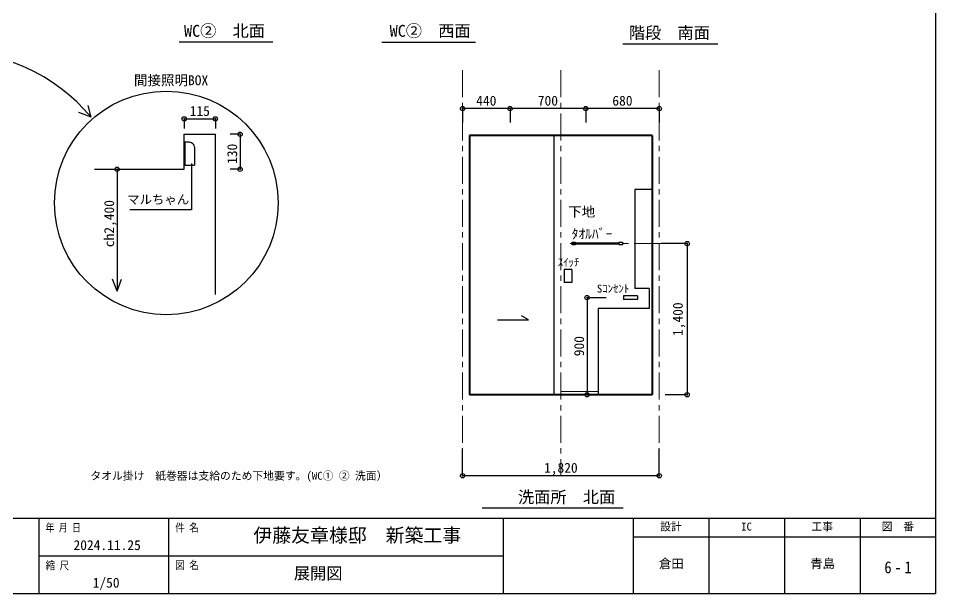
# Model space of a CAD drawing. Units: millimetres at full size, sheet at 1:50, with parts at 1:20. Extents: x -31113 to 29332, y -20209 to 31249.
# Drawn here: x 1240 to 9730, y -7239 to -1911 of the extents above; entities that cross this region are included whole.
import ezdxf
from ezdxf.enums import TextEntityAlignment as Align

# ---------------------------------------------------------------- set-up
doc = ezdxf.new("R2010")
doc.units = ezdxf.units.MM
doc.header["$LTSCALE"] = 50
doc.header["$PDMODE"] = 32
doc.header["$PDSIZE"] = 40
doc.linetypes.add('CHAIN1', pattern=[8, 5, -1, 1, -1])
for name, color, linetype, lineweight in [('B-1_通り芯・通り番号', 1, 'CHAIN1', 18), ('B-3_仕上線(黄)', 3, 'Continuous', 40), ('B-6_住宅設備・造作', 1, 'Continuous', 18), ('B-A_文字', 7, 'Continuous', 25), ('B-F_寸法・方位', 7, 'Continuous', 25), ('E-A_Layer234', 7, 'Continuous', 25), ('E-F_Layer239', 7, 'Continuous', 25), ('F-F_図面枠（共通）', 7, 'Continuous', 25)]:
    doc.layers.add(name, color=color, linetype=linetype, lineweight=lineweight)
doc.layers.add('F-8_図名（電気）', color=3, linetype='Continuous')
doc.styles.add('ＭＳ ゴシック', font='')
doc.styles.get('ＭＳ ゴシック').set_extended_font_data('MS Gothic')

msp = doc.modelspace()

# ---------------------------------------------------------------- linework, layer by layer
at = {"layer": 'B-1_通り芯・通り番号'}
for p, q in [((5351.24, -2391.96), (5351.24, -6146.71)), ((6261.24, -2391.96), (6261.24, -6146.71)), ((7171.24, -2391.96), (7171.24, -6146.71)), ((7188.06, -3996.71), (6346.24, -3996.71))]:
    msp.add_line(p, q, dxfattribs=at)
at = {"layer": 'B-3_仕上線(黄)'}
for p, q in [((7106.24, -2996.71), (5416.24, -2996.71)), ((5416.24, -2996.71), (5416.24, -5396.71)), ((7106.24, -2996.71), (7106.24, -5396.71)), ((7106.24, -5396.71), (5416.24, -5396.71))]:
    msp.add_line(p, q, dxfattribs=at)
at = {"layer": 'B-6_住宅設備・造作', "color": 7, "lineweight": 25}
for p, q in [((6196.24, -2996.71), (6196.24, -5396.71)), ((6361.24, -4236.71), (6361.24, -4356.71)), ((6361.24, -4356.71), (6291.24, -4356.71)), ((7076.76, -4412.71), (6946.24, -4412.71))]:
    msp.add_line(p, q, dxfattribs=at)
for points in [[(7106.24, -3496.71), (6946.24, -3496.71), (6946.24, -4412.71)], [(6361.24, -4236.71), (6291.24, -4236.71), (6291.24, -4356.71)], [(7076.76, -4412.71), (7076.76, -4596.71), (6606.24, -4596.71), (6606.24, -5396.71)], [(5674.22, -4703.69), (5960.2, -4703.69), (5896.12, -4666.69)]]:
    msp.add_lwpolyline(points, dxfattribs=at)
at = {"layer": 'B-A_文字'}
for p, q in [((6802.08, -3991.71), (6394.08, -3991.71)), ((6802.08, -4001.71), (6394.08, -4001.71))]:
    msp.add_line(p, q, dxfattribs=at)
at = {"layer": 'B-A_文字', "color": 1, "lineweight": 18}
msp.add_line((6606.24, -5366.71), (6261.24, -5366.71), dxfattribs=at)
at = {"layer": 'B-A_文字'}
for points in [[(6394.08, -4008.71), (6364.08, -4008.71), (6364.08, -3984.71), (6394.08, -3984.71)], [(6832.08, -4008.71), (6802.08, -4008.71), (6802.08, -3984.71), (6832.08, -3984.71)]]:
    msp.add_lwpolyline(points, close=True, dxfattribs=at)
at = {"layer": 'B-F_寸法・方位'}
for p, q in [((3596.31, -2130.56), (2727.1, -2130.56)), ((4603.25, -2130.56), (5472.46, -2130.56)), ((7713.31, -2148.5), (6835.08, -2148.5)), ((5791.24, -2746.67), (5351.24, -2746.67)), ((5351.24, -2746.67), (5351.24, -2874.54)), ((6491.24, -2746.67), (5791.24, -2746.67)), ((5791.24, -2746.67), (5791.24, -2874.54)), ((7171.24, -2746.67), (6491.24, -2746.67)), ((6491.24, -2746.67), (6491.24, -2874.54)), ((7171.24, -2746.67), (7171.24, -2874.54)), ((7429.87, -3996.71), (7188.06, -3996.71)), ((7429.87, -3996.71), (7429.87, -5396.71)), ((6502.97, -4496.71), (6502.97, -5396.71)), ((6502.97, -4496.71), (6681.05, -4496.71)), ((6841.24, -4479.21), (6841.24, -4514.21)), ((6971.24, -4479.21), (6841.24, -4479.21)), ((6971.24, -4479.21), (6971.24, -4514.21)), ((6971.24, -4514.21), (6841.24, -4514.21)), ((6502.97, -5396.71), (6564.9, -5396.71)), ((7429.87, -5396.71), (7225.49, -5396.71)), ((5351.24, -6146.71), (5351.24, -5896.71)), ((7171.24, -6146.71), (7171.24, -5896.71)), ((7171.24, -6146.71), (5351.24, -6146.71)), ((6837.07, -6448.5), (5532.6, -6448.5))]:
    msp.add_line(p, q, dxfattribs=at)
for p in [(5351.24, -2746.67), (5791.24, -2746.67), (6491.24, -2746.67), (7171.24, -2746.67), (7429.87, -3996.71), (6502.97, -4496.71), (6502.97, -5396.71), (7429.87, -5396.71), (5351.24, -6146.71), (7171.24, -6146.71)]:
    msp.add_point(p, dxfattribs=at)
at = {"layer": 'E-A_Layer234'}
for p, q in [((2775.6, -2983.97), (3063.1, -2983.97)), ((2775.6, -3308.97), (2775.6, -2983.97)), ((3063.1, -4468.05), (3063.1, -2983.97)), ((2781.81, -3058.97), (2781.81, -3271.47)), ((2824.31, -3058.97), (2781.81, -3058.97)), ((2869.31, -3103.97), (2869.31, -3271.47)), ((1945.52, -3308.97), (2775.6, -3308.97)), ((2781.81, -3271.47), (2869.31, -3271.47)), ((2842.93, -3254.14), (2849.06, -3277.03)), ((2153.68, -4438.67), (2111.47, -4324.83)), ((2153.68, -4438.67), (2195.89, -4324.83))]:
    msp.add_line(p, q, dxfattribs=at)
msp.add_lwpolyline([(2842.93, -3254.14), (2842.93, -3683.09), (2270.19, -3683.09)], dxfattribs=at)
msp.add_arc((2824.31, -3103.97), 45, 0, 90, dxfattribs=at)
at = {"layer": 'E-F_Layer239'}
for p, q in [((1912.45, -2827.25), (1799.51, -2782.17)), ((1912.45, -2827.25), (1885.3, -2717.47)), ((2775.6, -2841.68), (3063.1, -2841.68)), ((2775.6, -2841.68), (2775.6, -2932.41)), ((3063.1, -2841.68), (3063.1, -2932.41)), ((3292.38, -2983.97), (3198.99, -2983.97)), ((3292.38, -2983.97), (3292.38, -3308.97)), ((2153.68, -3308.97), (2153.68, -4438.67)), ((3292.38, -3308.97), (3198.99, -3308.97))]:
    msp.add_line(p, q, dxfattribs=at)
msp.add_circle((2609.28, -3620.1), 1035.29, dxfattribs=at)
msp.add_arc((628.9, -3888.51), 1665.46, 39.58447, 145.46741, dxfattribs=at)
for p in [(2775.6, -2841.68), (3063.1, -2841.68), (3292.38, -2983.97), (2153.68, -3308.97), (3292.38, -3308.97)]:
    msp.add_point(p, dxfattribs=at)
at = {"layer": 'F-F_図面枠（共通）'}
for p, q in [((9729.73, -6187.34), (9729.73, -7239.08)), ((-10070.27, -6539.08), (9729.73, -6539.08)), ((1429.73, -6539.08), (1429.73, -7239.08)), ((2629.73, -6539.08), (2629.73, -7239.08)), ((5727.18, -6539.08), (5727.18, -7239.08)), ((6929.73, -6539.08), (6929.73, -7239.08)), ((7629.73, -6539.08), (7629.73, -7239.08)), ((8329.73, -6539.08), (8329.73, -7239.08)), ((9029.73, -6539.08), (9029.73, -7239.08)), ((6929.73, -6714.08), (9729.73, -6714.08)), ((1429.73, -6889.08), (5727.18, -6889.08)), ((-10070.27, -7239.08), (9729.73, -7239.08)), ((-10070.27, -7239.08), (9729.73, -7239.08))]:
    msp.add_line(p, q, dxfattribs=at)
msp.add_lwpolyline([(-10070.27, 6560.92), (9729.73, 6560.92), (9729.73, -7239.08)], dxfattribs=at)

# ---------------------------------------------------------------- texts
at = {"layer": 'B-A_文字', "style": 'ＭＳ ゴシック'}
for s, height, p in [('WC②\u3000北面', 110, (2773.12, -2114.59)), ('WC②\u3000西面', 110, (4676.43, -2114.59)), ('階段\u3000南面', 110, (6890.13, -2132.52)), ('間接照明BOX', 91.64, (2309.83, -2557.64)), ('下地', 91.64, (6328.84, -3775.42)), ('ﾀｵﾙﾊﾞｰ', 91.64, (6361.08, -3979.31)), ('ｽｲｯﾁ', 73.31, (6232.06, -4228.62)), ('Sｺﾝｾﾝﾄ', 73.31, (6594.22, -4472.63)), ('洗面所\u3000北面', 110, (5863.88, -6432.52))]:
    msp.add_text(s, height=height, dxfattribs=at).set_placement(p, align=Align.BOTTOM_LEFT)
at = {"layer": 'B-A_文字', "color": 6, "style": 'ＭＳ ゴシック'}
msp.add_text('タオル掛け\u3000紙巻器は支給のため下地要す。(WC① ② 洗面）', height=73.31, dxfattribs=at).set_placement((1906.51, -6206.11), align=Align.BOTTOM_LEFT)
at = {"layer": 'B-F_寸法・方位', "style": 'ＭＳ ゴシック'}
for s, p in [('440', (5477.49, -2746.67)), ('700', (6047.49, -2746.67)), ('680', (6737.49, -2746.67)), ('1,820', (6104.99, -6146.71))]:
    msp.add_text(s, height=91.64, dxfattribs=at).set_placement(p, align=Align.BOTTOM_LEFT)
for s, p in [('1,400', (7416.88, -4852.96)), ('900', (6502.97, -5040.46))]:
    msp.add_text(s, height=91.64, rotation=90, dxfattribs=at).set_placement(p, align=Align.BOTTOM_LEFT)
at = {"layer": 'E-A_Layer234', "style": 'ＭＳ ゴシック'}
msp.add_text('マルちゃん', height=84.31, dxfattribs=at).set_placement((2246.73, -3655.85), align=Align.BOTTOM_LEFT)
at = {"layer": 'E-F_Layer239', "style": 'ＭＳ ゴシック'}
msp.add_text('115', height=91.64, dxfattribs=at).set_placement((2825.6, -2841.68), align=Align.BOTTOM_LEFT)
for s, p in [('130', (3292.38, -3258.97)), ('ch2,400', (2153.68, -4030.07))]:
    msp.add_text(s, height=91.64, rotation=90, dxfattribs=at).set_placement(p, align=Align.BOTTOM_LEFT)
at = {"layer": 'F-8_図名（電気）', "style": 'ＭＳ ゴシック'}
for s, height, p in [('2024.11.25', 91.64, (1750.12, -6862.68)), ('展開図', 110, (3789.68, -7139.08))]:
    msp.add_text(s, height=height, dxfattribs=at).set_placement(p, align=Align.BOTTOM_LEFT)
at = {"layer": 'F-8_図名（電気）', "insert": (9254.73, -7051.58), "char_height": 110, "attachment_point": 7, "style": 'ＭＳ ゴシック'}
msp.add_mtext('\\T1.38;\\W0.9;6-1', dxfattribs=at)
at = {"layer": 'F-F_図面枠（共通）', "style": 'ＭＳ ゴシック'}
for s, width, p in [('年 月 日', 0.8, (1491.94, -6686.44)), ('件 名', 0.85, (2691.94, -6686.44)), ('縮 尺', 0.85, (1491.94, -7036.44)), ('図 名', 0.85, (2692.3, -7033.2))]:
    msp.add_text(s, height=73.31, dxfattribs=dict(at, width=width)).set_placement(p, align=Align.BOTTOM_LEFT)
for s, height, p in [('伊藤友章様邸\u3000新築工事', 128.3, (3414.59, -6801.17)), ('設計', 73.31, (7179.73, -6676.58)), ('IC', 73.31, (7929.73, -6676.58)), ('工事', 73.31, (8579.73, -6676.58)), ('図\u3000番', 73.31, (9229.73, -6676.58)), ('倉田', 84.31, (7168.72, -7028.29)), ('青島', 84.31, (8568.72, -7028.29)), ('1/50', 91.64, (1927.56, -7211))]:
    msp.add_text(s, height=height, dxfattribs=at).set_placement(p, align=Align.BOTTOM_LEFT)

doc.saveas('drawing.dxf')
